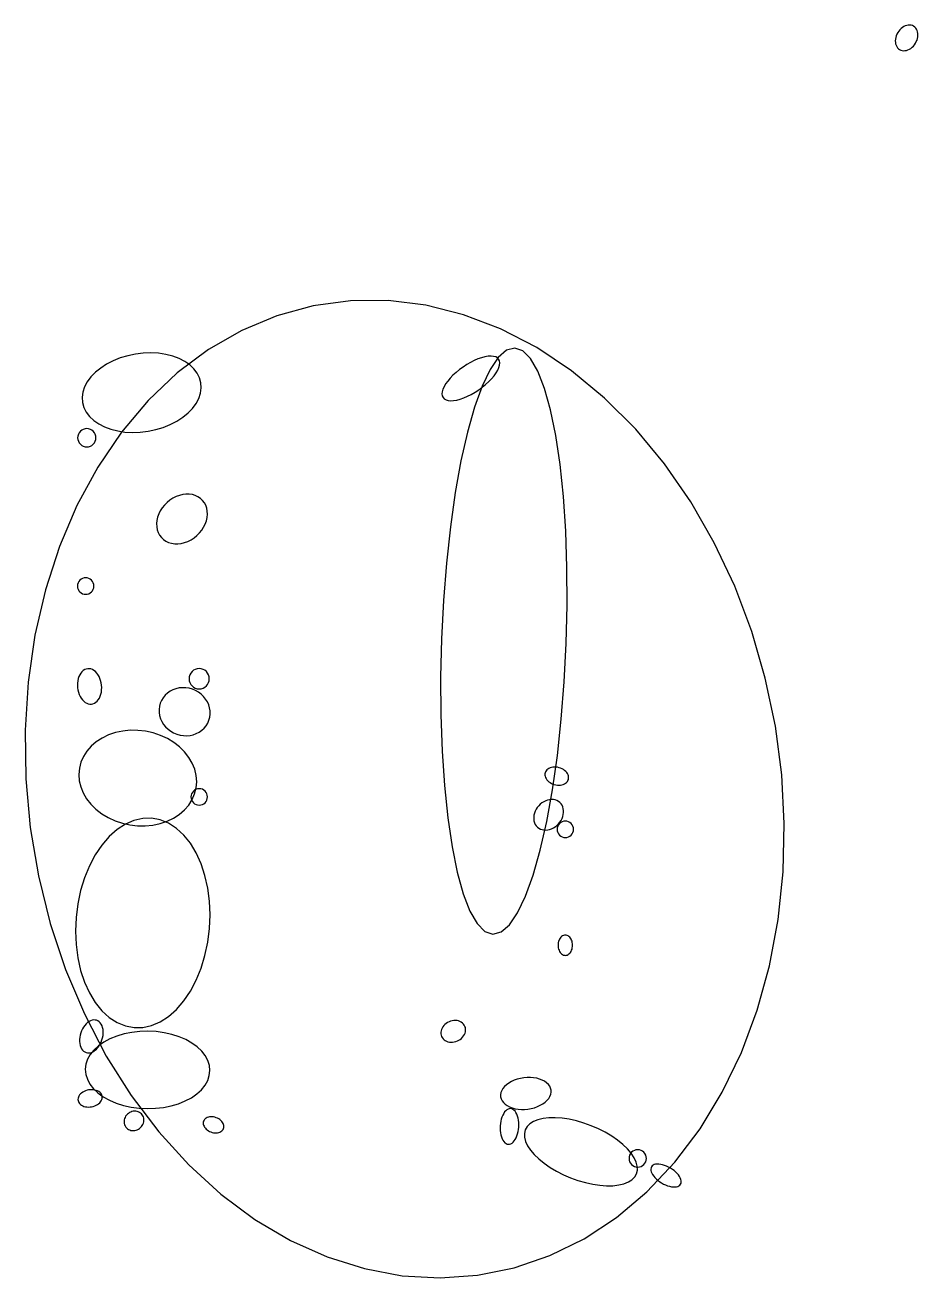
# Model space of a CAD drawing. Extents: x -1 to 217, y -22 to 302.
# Drawn here: x 97.8 to 130.42, y 67.11 to 112.89 of the extents above; entities that cross this region are included whole.
import ezdxf

# ---------------------------------------------------------------- set-up
doc = ezdxf.new("R2010")
doc.units = 0

msp = doc.modelspace()

# ---------------------------------------------------------------- linework, layer by layer
at = {"layer": 'CIRCLES'}
for p, q in [((99.777, 97.997), (99.746, 97.939)), ((99.818, 98.048), (99.777, 97.997)), ((99.869, 98.089), (99.818, 98.048)), ((99.927, 98.12), (99.869, 98.089)), ((99.99, 98.139), (99.927, 98.12)), ((100.055, 98.146), (99.99, 98.139)), ((100.12, 98.139), (100.055, 98.146)), ((100.183, 98.12), (100.12, 98.139)), ((100.241, 98.089), (100.183, 98.12)), ((100.291, 98.048), (100.241, 98.089)), ((100.333, 97.997), (100.291, 98.048)), ((100.364, 97.939), (100.333, 97.997)), ((99.727, 97.876), (99.72, 97.811)), ((99.72, 97.811), (99.727, 97.746)), ((99.746, 97.939), (99.727, 97.876)), ((99.727, 97.746), (99.746, 97.683)), ((99.746, 97.683), (99.777, 97.625)), ((99.777, 97.625), (99.818, 97.575)), ((99.818, 97.575), (99.869, 97.533)), ((99.869, 97.533), (99.927, 97.502)), ((100.183, 97.502), (100.241, 97.533)), ((100.241, 97.533), (100.291, 97.575)), ((100.291, 97.575), (100.333, 97.625)), ((100.333, 97.625), (100.364, 97.683)), ((100.383, 97.876), (100.364, 97.939)), ((100.364, 97.683), (100.383, 97.746)), ((100.39, 97.811), (100.383, 97.876)), ((100.383, 97.746), (100.39, 97.811)), ((99.927, 97.502), (99.99, 97.483)), ((99.99, 97.483), (100.055, 97.476)), ((100.055, 97.476), (100.12, 97.483)), ((100.12, 97.483), (100.183, 97.502)), ((99.735, 92.508), (99.717, 92.451)), ((99.762, 92.56), (99.735, 92.508)), ((99.8, 92.605), (99.762, 92.56)), ((99.845, 92.643), (99.8, 92.605)), ((99.897, 92.67), (99.845, 92.643)), ((99.954, 92.688), (99.897, 92.67)), ((100.013, 92.693), (99.954, 92.688)), ((100.071, 92.688), (100.013, 92.693)), ((100.128, 92.67), (100.071, 92.688)), ((100.18, 92.643), (100.128, 92.67)), ((100.225, 92.605), (100.18, 92.643)), ((100.263, 92.56), (100.225, 92.605)), ((100.29, 92.508), (100.263, 92.56)), ((100.308, 92.451), (100.29, 92.508)), ((99.717, 92.451), (99.712, 92.392)), ((99.712, 92.392), (99.717, 92.334)), ((99.717, 92.334), (99.735, 92.277)), ((99.735, 92.277), (99.762, 92.225)), ((99.762, 92.225), (99.8, 92.18)), ((99.8, 92.18), (99.845, 92.142)), ((99.845, 92.142), (99.897, 92.115)), ((99.897, 92.115), (99.954, 92.097)), ((99.954, 92.097), (100.013, 92.092)), ((100.013, 92.092), (100.071, 92.097)), ((100.071, 92.097), (100.128, 92.115)), ((100.128, 92.115), (100.18, 92.142)), ((100.18, 92.142), (100.225, 92.18)), ((100.225, 92.18), (100.263, 92.225)), ((100.263, 92.225), (100.29, 92.277)), ((100.29, 92.277), (100.308, 92.334)), ((100.313, 92.392), (100.308, 92.451)), ((100.308, 92.334), (100.313, 92.392)), ((103.955, 89.314), (103.899, 89.268)), ((104.019, 89.348), (103.955, 89.314)), ((104.089, 89.369), (104.019, 89.348)), ((104.161, 89.376), (104.089, 89.369)), ((104.233, 89.369), (104.161, 89.376)), ((104.303, 89.348), (104.233, 89.369)), ((104.367, 89.314), (104.303, 89.348)), ((104.423, 89.268), (104.367, 89.314)), ((103.798, 89.078), (103.791, 89.006)), ((103.791, 89.006), (103.798, 88.934)), ((103.819, 89.148), (103.798, 89.078)), ((103.798, 88.934), (103.819, 88.864)), ((103.853, 89.212), (103.819, 89.148)), ((103.819, 88.864), (103.853, 88.8)), ((103.899, 89.268), (103.853, 89.212)), ((104.469, 89.212), (104.423, 89.268)), ((104.503, 89.148), (104.469, 89.212)), ((104.469, 88.8), (104.503, 88.864)), ((104.524, 89.078), (104.503, 89.148)), ((104.503, 88.864), (104.524, 88.934)), ((104.531, 89.006), (104.524, 89.078)), ((104.524, 88.934), (104.531, 89.006)), ((103.853, 88.8), (103.899, 88.744)), ((103.899, 88.744), (103.955, 88.698)), ((103.955, 88.698), (104.019, 88.664)), ((104.019, 88.664), (104.089, 88.643)), ((104.089, 88.643), (104.161, 88.636)), ((104.161, 88.636), (104.233, 88.643)), ((104.233, 88.643), (104.303, 88.664)), ((104.303, 88.664), (104.367, 88.698)), ((104.367, 88.698), (104.423, 88.744)), ((104.423, 88.744), (104.469, 88.8)), ((103.866, 84.747), (103.86, 84.688)), ((103.883, 84.803), (103.866, 84.747)), ((103.911, 84.855), (103.883, 84.803)), ((103.948, 84.901), (103.911, 84.855)), ((103.994, 84.938), (103.948, 84.901)), ((104.046, 84.966), (103.994, 84.938)), ((104.102, 84.983), (104.046, 84.966)), ((104.161, 84.989), (104.102, 84.983)), ((104.22, 84.983), (104.161, 84.989)), ((104.276, 84.966), (104.22, 84.983)), ((104.328, 84.938), (104.276, 84.966)), ((104.374, 84.901), (104.328, 84.938)), ((104.411, 84.855), (104.374, 84.901)), ((104.439, 84.803), (104.411, 84.855)), ((104.456, 84.747), (104.439, 84.803)), ((104.462, 84.688), (104.456, 84.747)), ((103.86, 84.688), (103.866, 84.629)), ((103.866, 84.629), (103.883, 84.573)), ((103.883, 84.573), (103.911, 84.521)), ((103.911, 84.521), (103.948, 84.475)), ((103.948, 84.475), (103.994, 84.438)), ((103.994, 84.438), (104.046, 84.41)), ((104.046, 84.41), (104.102, 84.393)), ((104.102, 84.393), (104.161, 84.387)), ((104.161, 84.387), (104.22, 84.393)), ((104.22, 84.393), (104.276, 84.41)), ((104.276, 84.41), (104.328, 84.438)), ((104.328, 84.438), (104.374, 84.475)), ((104.374, 84.475), (104.411, 84.521)), ((104.411, 84.521), (104.439, 84.573)), ((104.439, 84.573), (104.456, 84.629)), ((104.456, 84.629), (104.462, 84.688)), ((117.48, 83.798), (117.423, 83.78)), ((117.538, 83.803), (117.48, 83.798)), ((117.597, 83.798), (117.538, 83.803)), ((117.654, 83.78), (117.597, 83.798)), ((117.243, 83.561), (117.238, 83.502)), ((117.238, 83.502), (117.243, 83.444)), ((117.261, 83.618), (117.243, 83.561)), ((117.243, 83.444), (117.261, 83.387)), ((117.288, 83.67), (117.261, 83.618)), ((117.261, 83.387), (117.288, 83.335)), ((117.326, 83.715), (117.288, 83.67)), ((117.288, 83.335), (117.326, 83.29)), ((117.371, 83.753), (117.326, 83.715)), ((117.423, 83.78), (117.371, 83.753)), ((117.706, 83.753), (117.654, 83.78)), ((117.751, 83.715), (117.706, 83.753)), ((117.789, 83.67), (117.751, 83.715)), ((117.751, 83.29), (117.789, 83.335)), ((117.816, 83.618), (117.789, 83.67)), ((117.789, 83.335), (117.816, 83.387)), ((117.834, 83.561), (117.816, 83.618)), ((117.816, 83.387), (117.834, 83.444)), ((117.839, 83.502), (117.834, 83.561)), ((117.834, 83.444), (117.839, 83.502)), ((117.326, 83.29), (117.371, 83.252)), ((117.371, 83.252), (117.423, 83.225)), ((117.423, 83.225), (117.48, 83.207)), ((117.48, 83.207), (117.538, 83.202)), ((117.538, 83.202), (117.597, 83.207)), ((117.597, 83.207), (117.654, 83.225)), ((117.654, 83.225), (117.706, 83.252)), ((117.706, 83.252), (117.751, 83.29)), ((119.873, 71.542), (119.867, 71.48)), ((119.867, 71.48), (119.873, 71.418)), ((119.891, 71.601), (119.873, 71.542)), ((119.92, 71.656), (119.891, 71.601)), ((119.96, 71.704), (119.92, 71.656)), ((120.008, 71.744), (119.96, 71.704)), ((120.063, 71.773), (120.008, 71.744)), ((120.122, 71.791), (120.063, 71.773)), ((120.184, 71.797), (120.122, 71.791)), ((120.246, 71.791), (120.184, 71.797)), ((120.306, 71.773), (120.246, 71.791)), ((120.361, 71.744), (120.306, 71.773)), ((120.409, 71.704), (120.361, 71.744)), ((120.448, 71.656), (120.409, 71.704)), ((120.478, 71.601), (120.448, 71.656)), ((120.496, 71.542), (120.478, 71.601)), ((120.502, 71.48), (120.496, 71.542)), ((120.496, 71.418), (120.502, 71.48)), ((119.873, 71.418), (119.891, 71.358)), ((119.891, 71.358), (119.92, 71.303)), ((119.92, 71.303), (119.96, 71.255)), ((119.96, 71.255), (120.008, 71.216)), ((120.008, 71.216), (120.063, 71.186)), ((120.063, 71.186), (120.122, 71.168)), ((120.122, 71.168), (120.184, 71.162)), ((120.184, 71.162), (120.246, 71.168)), ((120.246, 71.168), (120.306, 71.186)), ((120.306, 71.186), (120.361, 71.216)), ((120.361, 71.216), (120.409, 71.255)), ((120.409, 71.255), (120.448, 71.303)), ((120.448, 71.303), (120.478, 71.358)), ((120.478, 71.358), (120.496, 71.418))]:
    msp.add_line(p, q, dxfattribs=at)
at = {"layer": 'ELLIPSES'}
for p, q in [((129.724, 112.674), (129.687, 112.62)), ((129.765, 112.724), (129.724, 112.674)), ((129.81, 112.768), (129.765, 112.724)), ((129.859, 112.807), (129.81, 112.768)), ((129.911, 112.839), (129.859, 112.807)), ((129.964, 112.865), (129.911, 112.839)), ((130.018, 112.882), (129.964, 112.865)), ((130.072, 112.892), (130.018, 112.882)), ((130.125, 112.894), (130.072, 112.892)), ((130.176, 112.887), (130.125, 112.894)), ((130.224, 112.873), (130.176, 112.887)), ((130.268, 112.852), (130.224, 112.873)), ((130.308, 112.822), (130.268, 112.852)), ((130.343, 112.786), (130.308, 112.822)), ((130.373, 112.744), (130.343, 112.786)), ((130.396, 112.697), (130.373, 112.744)), ((130.413, 112.645), (130.396, 112.697)), ((130.422, 112.589), (130.413, 112.645)), ((129.602, 112.381), (129.598, 112.32)), ((129.598, 112.32), (129.601, 112.261)), ((129.601, 112.261), (129.61, 112.205)), ((129.614, 112.442), (129.602, 112.381)), ((129.61, 112.205), (129.627, 112.153)), ((129.632, 112.503), (129.614, 112.442)), ((129.657, 112.563), (129.632, 112.503)), ((129.687, 112.62), (129.657, 112.563)), ((130.258, 112.126), (130.299, 112.176)), ((130.299, 112.176), (130.336, 112.23)), ((130.336, 112.23), (130.366, 112.287)), ((130.366, 112.287), (130.391, 112.347)), ((130.391, 112.347), (130.409, 112.408)), ((130.409, 112.408), (130.421, 112.469)), ((130.421, 112.469), (130.425, 112.53)), ((130.425, 112.53), (130.422, 112.589)), ((129.627, 112.153), (129.65, 112.105)), ((129.65, 112.105), (129.679, 112.063)), ((129.679, 112.063), (129.715, 112.027)), ((129.715, 112.027), (129.755, 111.998)), ((129.755, 111.998), (129.799, 111.976)), ((129.799, 111.976), (129.847, 111.962)), ((129.847, 111.962), (129.898, 111.956)), ((129.898, 111.956), (129.951, 111.958)), ((129.951, 111.958), (130.005, 111.968)), ((130.005, 111.968), (130.059, 111.985)), ((130.059, 111.985), (130.112, 112.01)), ((130.112, 112.01), (130.164, 112.043)), ((130.164, 112.043), (130.213, 112.081)), ((130.213, 112.081), (130.258, 112.126)), ((108.327, 102.63), (107.003, 102.27)), ((109.685, 102.815), (108.327, 102.63)), ((111.062, 102.823), (109.685, 102.815)), ((112.445, 102.653), (111.062, 102.823)), ((113.821, 102.307), (112.445, 102.653)), ((107.003, 102.27), (105.725, 101.738)), ((115.175, 101.79), (113.821, 102.307)), ((105.725, 101.738), (104.506, 101.039)), ((116.495, 101.105), (115.175, 101.79)), ((101.277, 100.729), (101.019, 100.626)), ((101.548, 100.811), (101.277, 100.729)), ((101.829, 100.87), (101.548, 100.811)), ((102.113, 100.904), (101.829, 100.87)), ((102.396, 100.914), (102.113, 100.904)), ((102.674, 100.899), (102.396, 100.914)), ((102.941, 100.86), (102.674, 100.899)), ((103.193, 100.796), (102.941, 100.86)), ((103.426, 100.71), (103.193, 100.796)), ((104.506, 101.039), (103.358, 100.181)), ((114.479, 100.737), (114.348, 100.692)), ((114.604, 100.77), (114.479, 100.737)), ((114.72, 100.79), (114.604, 100.77)), ((114.825, 100.795), (114.72, 100.79)), ((115.089, 100.749), (114.79, 100.309)), ((114.917, 100.787), (114.825, 100.795)), ((114.995, 100.764), (114.917, 100.787)), ((115.058, 100.729), (114.995, 100.764)), ((115.104, 100.68), (115.058, 100.729)), ((115.392, 101.011), (115.089, 100.749)), ((115.693, 101.092), (115.392, 101.011)), ((115.987, 100.989), (115.693, 101.092)), ((116.27, 100.705), (115.987, 100.989)), ((117.766, 100.26), (116.495, 101.105)), ((100.561, 100.361), (100.368, 100.204)), ((100.779, 100.502), (100.561, 100.361)), ((101.019, 100.626), (100.779, 100.502)), ((103.635, 100.602), (103.426, 100.71)), ((103.817, 100.475), (103.635, 100.602)), ((103.97, 100.33), (103.817, 100.475)), ((104.089, 100.171), (103.97, 100.33)), ((113.671, 100.303), (113.548, 100.202)), ((113.801, 100.397), (113.671, 100.303)), ((113.936, 100.485), (113.801, 100.397)), ((114.074, 100.564), (113.936, 100.485)), ((114.212, 100.634), (114.074, 100.564)), ((114.348, 100.692), (114.212, 100.634)), ((114.79, 100.309), (114.499, 99.699)), ((115.01, 100.181), (115.069, 100.282)), ((115.069, 100.282), (115.112, 100.378)), ((115.133, 100.62), (115.104, 100.68)), ((115.112, 100.378), (115.137, 100.468)), ((115.144, 100.549), (115.133, 100.62)), ((115.137, 100.468), (115.144, 100.549)), ((116.535, 100.244), (116.27, 100.705)), ((100.073, 99.856), (99.975, 99.67)), ((100.205, 100.035), (100.073, 99.856)), ((100.368, 100.204), (100.205, 100.035)), ((103.358, 100.181), (102.293, 99.171)), ((104.175, 99.999), (104.089, 100.171)), ((104.223, 99.818), (104.175, 99.999)), ((104.235, 99.632), (104.223, 99.818)), ((113.242, 99.885), (113.166, 99.781)), ((113.331, 99.992), (113.242, 99.885)), ((113.434, 100.098), (113.331, 99.992)), ((113.548, 100.202), (113.434, 100.098)), ((114.628, 99.759), (114.742, 99.864)), ((114.742, 99.864), (114.845, 99.97)), ((114.845, 99.97), (114.934, 100.076)), ((114.934, 100.076), (115.01, 100.181)), ((116.78, 99.614), (116.535, 100.244)), ((118.977, 99.263), (117.766, 100.26)), ((99.913, 99.481), (99.888, 99.291)), ((99.975, 99.67), (99.913, 99.481)), ((104.148, 99.252), (104.21, 99.442)), ((104.21, 99.442), (104.235, 99.632)), ((113.039, 99.494), (113.032, 99.413)), ((113.032, 99.413), (113.043, 99.341)), ((113.064, 99.583), (113.039, 99.494)), ((113.107, 99.679), (113.064, 99.583)), ((113.166, 99.781), (113.107, 99.679)), ((113.964, 99.328), (114.102, 99.397)), ((114.102, 99.397), (114.24, 99.476)), ((114.499, 99.699), (114.222, 98.93)), ((114.24, 99.476), (114.375, 99.564)), ((114.375, 99.564), (114.505, 99.659)), ((114.505, 99.659), (114.628, 99.759)), ((116.999, 98.827), (116.78, 99.614)), ((99.888, 99.291), (99.9, 99.104)), ((99.9, 99.104), (99.948, 98.923)), ((99.948, 98.923), (100.033, 98.751)), ((102.293, 99.171), (101.321, 98.021)), ((103.918, 98.887), (104.05, 99.066)), ((104.05, 99.066), (104.148, 99.252)), ((113.043, 99.341), (113.072, 99.281)), ((113.072, 99.281), (113.118, 99.233)), ((113.118, 99.233), (113.18, 99.197)), ((113.18, 99.197), (113.259, 99.175)), ((113.259, 99.175), (113.351, 99.166)), ((113.351, 99.166), (113.456, 99.172)), ((113.456, 99.172), (113.572, 99.191)), ((113.572, 99.191), (113.697, 99.224)), ((113.697, 99.224), (113.828, 99.27)), ((113.828, 99.27), (113.964, 99.328)), ((114.222, 98.93), (113.963, 98.015)), ((120.115, 98.124), (118.977, 99.263)), ((100.033, 98.751), (100.153, 98.592)), ((100.153, 98.592), (100.306, 98.447)), ((100.306, 98.447), (100.488, 98.32)), ((103.344, 98.42), (103.562, 98.561)), ((103.562, 98.561), (103.755, 98.718)), ((103.755, 98.718), (103.918, 98.887)), ((117.189, 97.895), (116.999, 98.827)), ((101.321, 98.021), (100.451, 96.74)), ((100.488, 98.32), (100.697, 98.212)), ((100.697, 98.212), (100.93, 98.126)), ((100.93, 98.126), (101.182, 98.063)), ((101.182, 98.063), (101.449, 98.023)), ((101.449, 98.023), (101.727, 98.008)), ((101.727, 98.008), (102.01, 98.018)), ((102.01, 98.018), (102.294, 98.053)), ((102.294, 98.053), (102.574, 98.111)), ((102.574, 98.111), (102.846, 98.193)), ((102.846, 98.193), (103.104, 98.297)), ((103.104, 98.297), (103.344, 98.42)), ((113.963, 98.015), (113.727, 96.969)), ((121.169, 96.854), (120.115, 98.124)), ((117.346, 96.834), (117.189, 97.895)), ((100.451, 96.74), (99.694, 95.343)), ((113.727, 96.969), (113.518, 95.81)), ((117.469, 95.663), (117.346, 96.834)), ((122.129, 95.466), (121.169, 96.854)), ((103.436, 95.707), (103.316, 95.662)), ((103.557, 95.737), (103.436, 95.707)), ((103.678, 95.752), (103.557, 95.737)), ((103.797, 95.751), (103.678, 95.752)), ((103.911, 95.734), (103.797, 95.751)), ((104.018, 95.703), (103.911, 95.734)), ((104.117, 95.657), (104.018, 95.703)), ((113.518, 95.81), (113.339, 94.559)), ((99.694, 95.343), (99.055, 93.843)), ((102.811, 95.252), (102.74, 95.143)), ((102.893, 95.355), (102.811, 95.252)), ((102.987, 95.449), (102.893, 95.355)), ((103.09, 95.532), (102.987, 95.449)), ((103.2, 95.604), (103.09, 95.532)), ((103.316, 95.662), (103.2, 95.604)), ((104.206, 95.596), (104.117, 95.657)), ((104.284, 95.523), (104.206, 95.596)), ((104.349, 95.439), (104.284, 95.523)), ((104.399, 95.344), (104.349, 95.439)), ((104.435, 95.24), (104.399, 95.344)), ((104.456, 95.13), (104.435, 95.24)), ((117.554, 94.402), (117.469, 95.663)), ((122.984, 93.974), (122.129, 95.466)), ((102.614, 94.792), (102.603, 94.674)), ((102.641, 94.911), (102.614, 94.792)), ((102.684, 95.028), (102.641, 94.911)), ((102.74, 95.143), (102.684, 95.028)), ((104.38, 94.661), (104.422, 94.779)), ((104.422, 94.779), (104.449, 94.897)), ((104.449, 94.897), (104.46, 95.015)), ((104.46, 95.015), (104.456, 95.13)), ((102.603, 94.674), (102.608, 94.559)), ((102.608, 94.559), (102.628, 94.449)), ((102.628, 94.449), (102.664, 94.345)), ((102.664, 94.345), (102.715, 94.251)), ((104.077, 94.241), (104.17, 94.334)), ((104.17, 94.334), (104.253, 94.437)), ((104.253, 94.437), (104.323, 94.546)), ((104.323, 94.546), (104.38, 94.661)), ((113.339, 94.559), (113.194, 93.236)), ((117.6, 93.072), (117.554, 94.402)), ((102.715, 94.251), (102.779, 94.166)), ((102.779, 94.166), (102.857, 94.093)), ((102.857, 94.093), (102.946, 94.033)), ((102.946, 94.033), (103.045, 93.986)), ((103.045, 93.986), (103.153, 93.955)), ((103.153, 93.955), (103.267, 93.938)), ((103.267, 93.938), (103.385, 93.938)), ((103.385, 93.938), (103.506, 93.952)), ((103.506, 93.952), (103.627, 93.982)), ((103.627, 93.982), (103.747, 94.027)), ((103.747, 94.027), (103.863, 94.085)), ((103.863, 94.085), (103.974, 94.157)), ((103.974, 94.157), (104.077, 94.241)), ((123.728, 92.393), (122.984, 93.974)), ((99.055, 93.843), (98.541, 92.255)), ((113.194, 93.236), (113.084, 91.864)), ((117.607, 91.695), (117.6, 93.072)), ((98.541, 92.255), (98.158, 90.594)), ((124.351, 90.737), (123.728, 92.393)), ((113.084, 91.864), (113.013, 90.467)), ((117.575, 90.297), (117.607, 91.695)), ((124.848, 89.025), (124.351, 90.737)), ((98.158, 90.594), (97.91, 88.877)), ((113.013, 90.467), (112.98, 89.068)), ((117.503, 88.899), (117.575, 90.297)), ((99.925, 89.306), (99.877, 89.263)), ((99.976, 89.339), (99.925, 89.306)), ((100.03, 89.361), (99.976, 89.339)), ((100.087, 89.373), (100.03, 89.361)), ((100.145, 89.373), (100.087, 89.373)), ((100.203, 89.363), (100.145, 89.373)), ((100.26, 89.341), (100.203, 89.363)), ((100.315, 89.309), (100.26, 89.341)), ((100.367, 89.267), (100.315, 89.309)), ((97.91, 88.877), (97.798, 87.122)), ((99.715, 88.849), (99.712, 88.765)), ((99.725, 88.931), (99.715, 88.849)), ((99.742, 89.01), (99.725, 88.931)), ((99.766, 89.083), (99.742, 89.01)), ((99.797, 89.151), (99.766, 89.083)), ((99.835, 89.211), (99.797, 89.151)), ((99.877, 89.263), (99.835, 89.211)), ((100.416, 89.216), (100.367, 89.267)), ((100.461, 89.156), (100.416, 89.216)), ((100.5, 89.089), (100.461, 89.156)), ((100.533, 89.016), (100.5, 89.089)), ((100.56, 88.938), (100.533, 89.016)), ((100.58, 88.856), (100.56, 88.938)), ((100.593, 88.772), (100.58, 88.856)), ((112.98, 89.068), (112.987, 87.692)), ((117.394, 87.528), (117.503, 88.899)), ((125.215, 87.272), (124.848, 89.025)), ((99.712, 88.765), (99.717, 88.68)), ((99.717, 88.68), (99.73, 88.596)), ((99.73, 88.596), (99.75, 88.514)), ((99.75, 88.514), (99.777, 88.436)), ((99.777, 88.436), (99.81, 88.362)), ((99.81, 88.362), (99.849, 88.295)), ((100.513, 88.301), (100.544, 88.368)), ((100.544, 88.368), (100.568, 88.442)), ((100.568, 88.442), (100.585, 88.521)), ((100.585, 88.521), (100.595, 88.603)), ((100.598, 88.687), (100.593, 88.772)), ((100.595, 88.603), (100.598, 88.687)), ((102.914, 88.403), (102.841, 88.314)), ((102.999, 88.481), (102.914, 88.403)), ((103.095, 88.548), (102.999, 88.481)), ((103.2, 88.603), (103.095, 88.548)), ((103.312, 88.643), (103.2, 88.603)), ((103.43, 88.669), (103.312, 88.643)), ((103.551, 88.68), (103.43, 88.669)), ((103.673, 88.677), (103.551, 88.68)), ((103.795, 88.658), (103.673, 88.677)), ((103.914, 88.625), (103.795, 88.658)), ((104.028, 88.577), (103.914, 88.625)), ((104.135, 88.516), (104.028, 88.577)), ((104.233, 88.443), (104.135, 88.516)), ((104.321, 88.359), (104.233, 88.443)), ((99.849, 88.295), (99.894, 88.236)), ((99.894, 88.236), (99.942, 88.184)), ((99.942, 88.184), (99.995, 88.142)), ((99.995, 88.142), (100.05, 88.11)), ((100.05, 88.11), (100.107, 88.089)), ((100.107, 88.089), (100.165, 88.078)), ((100.165, 88.078), (100.223, 88.078)), ((100.223, 88.078), (100.28, 88.09)), ((100.28, 88.09), (100.334, 88.112)), ((100.334, 88.112), (100.385, 88.145)), ((100.385, 88.145), (100.433, 88.188)), ((100.433, 88.188), (100.475, 88.24)), ((100.475, 88.24), (100.513, 88.301)), ((102.707, 88.002), (102.693, 87.888)), ((102.736, 88.112), (102.707, 88.002)), ((102.781, 88.216), (102.736, 88.112)), ((102.841, 88.314), (102.781, 88.216)), ((104.397, 88.266), (104.321, 88.359)), ((104.46, 88.165), (104.397, 88.266)), ((104.509, 88.057), (104.46, 88.165)), ((104.543, 87.945), (104.509, 88.057)), ((104.561, 87.831), (104.543, 87.945)), ((102.693, 87.888), (102.695, 87.773)), ((102.695, 87.773), (102.713, 87.659)), ((102.713, 87.659), (102.747, 87.547)), ((102.747, 87.547), (102.795, 87.439)), ((104.474, 87.387), (104.519, 87.492)), ((104.519, 87.492), (104.549, 87.602)), ((104.549, 87.602), (104.563, 87.716)), ((104.563, 87.716), (104.561, 87.831)), ((112.987, 87.692), (113.034, 86.362)), ((117.248, 86.205), (117.394, 87.528)), ((97.798, 87.122), (97.824, 85.346)), ((101.098, 87.038), (100.845, 86.953)), ((101.365, 87.095), (101.098, 87.038)), ((101.642, 87.123), (101.365, 87.095)), ((101.923, 87.12), (101.642, 87.123)), ((102.204, 87.088), (101.923, 87.12)), ((102.48, 87.027), (102.204, 87.088)), ((102.747, 86.937), (102.48, 87.027)), ((102.795, 87.439), (102.858, 87.338)), ((102.858, 87.338), (102.935, 87.244)), ((102.935, 87.244), (103.023, 87.16)), ((103.023, 87.16), (103.121, 87.087)), ((103.121, 87.087), (103.228, 87.027)), ((103.228, 87.027), (103.342, 86.979)), ((103.944, 86.961), (104.056, 87.001)), ((104.056, 87.001), (104.161, 87.055)), ((104.161, 87.055), (104.257, 87.122)), ((104.257, 87.122), (104.342, 87.201)), ((104.342, 87.201), (104.415, 87.29)), ((104.415, 87.29), (104.474, 87.387)), ((125.446, 85.497), (125.215, 87.272)), ((100.211, 86.543), (100.054, 86.363)), ((100.398, 86.703), (100.211, 86.543)), ((100.61, 86.841), (100.398, 86.703)), ((100.845, 86.953), (100.61, 86.841)), ((102.999, 86.821), (102.747, 86.937)), ((103.233, 86.68), (102.999, 86.821)), ((103.444, 86.516), (103.233, 86.68)), ((103.342, 86.979), (103.461, 86.946)), ((103.461, 86.946), (103.582, 86.927)), ((103.582, 86.927), (103.705, 86.923)), ((103.705, 86.923), (103.826, 86.935)), ((103.826, 86.935), (103.944, 86.961)), ((99.929, 86.166), (99.837, 85.956)), ((100.054, 86.363), (99.929, 86.166)), ((103.629, 86.333), (103.444, 86.516)), ((103.785, 86.134), (103.629, 86.333)), ((103.909, 85.922), (103.785, 86.134)), ((113.034, 86.362), (113.119, 85.1)), ((117.07, 84.953), (117.248, 86.205)), ((99.782, 85.736), (99.762, 85.509)), ((99.837, 85.956), (99.782, 85.736)), ((103.999, 85.701), (103.909, 85.922)), ((104.053, 85.474), (103.999, 85.701)), ((116.838, 85.645), (116.816, 85.609)), ((116.867, 85.678), (116.838, 85.645)), ((116.902, 85.707), (116.867, 85.678)), ((116.942, 85.732), (116.902, 85.707)), ((116.987, 85.752), (116.942, 85.732)), ((117.037, 85.766), (116.987, 85.752)), ((117.089, 85.776), (117.037, 85.766)), ((117.144, 85.779), (117.089, 85.776)), ((117.201, 85.777), (117.144, 85.779)), ((117.258, 85.77), (117.201, 85.777)), ((117.314, 85.756), (117.258, 85.77)), ((117.369, 85.738), (117.314, 85.756)), ((117.421, 85.715), (117.369, 85.738)), ((117.47, 85.687), (117.421, 85.715)), ((117.515, 85.655), (117.47, 85.687)), ((117.555, 85.619), (117.515, 85.655)), ((117.589, 85.58), (117.555, 85.619)), ((97.824, 85.346), (97.987, 83.565)), ((99.762, 85.509), (99.78, 85.281)), ((99.78, 85.281), (99.834, 85.054)), ((104.051, 85.018), (104.07, 85.245)), ((104.07, 85.245), (104.053, 85.474)), ((116.801, 85.57), (116.793, 85.528)), ((116.793, 85.528), (116.793, 85.486)), ((116.793, 85.486), (116.8, 85.443)), ((116.8, 85.443), (116.814, 85.399)), ((116.816, 85.609), (116.801, 85.57)), ((116.814, 85.399), (116.835, 85.357)), ((116.835, 85.357), (116.863, 85.316)), ((116.863, 85.316), (116.898, 85.278)), ((116.898, 85.278), (116.937, 85.242)), ((116.937, 85.242), (116.982, 85.21)), ((116.982, 85.21), (117.031, 85.182)), ((117.031, 85.182), (117.084, 85.159)), ((117.084, 85.159), (117.138, 85.141)), ((117.465, 85.145), (117.51, 85.165)), ((117.51, 85.165), (117.55, 85.19)), ((117.55, 85.19), (117.585, 85.219)), ((117.585, 85.219), (117.614, 85.252)), ((117.617, 85.54), (117.589, 85.58)), ((117.614, 85.252), (117.636, 85.288)), ((117.638, 85.497), (117.617, 85.54)), ((117.636, 85.288), (117.651, 85.327)), ((117.653, 85.454), (117.638, 85.497)), ((117.651, 85.327), (117.659, 85.368)), ((117.66, 85.411), (117.653, 85.454)), ((117.659, 85.368), (117.66, 85.411)), ((125.541, 83.716), (125.446, 85.497)), ((99.834, 85.054), (99.924, 84.832)), ((99.924, 84.832), (100.048, 84.62)), ((103.904, 84.588), (103.995, 84.798)), ((103.995, 84.798), (104.051, 85.018)), ((113.119, 85.1), (113.241, 83.929)), ((116.86, 83.794), (117.07, 84.953)), ((117.138, 85.141), (117.195, 85.127)), ((117.195, 85.127), (117.251, 85.12)), ((117.251, 85.12), (117.308, 85.118)), ((117.308, 85.118), (117.363, 85.121)), ((117.363, 85.121), (117.415, 85.13)), ((117.415, 85.13), (117.465, 85.145)), ((100.048, 84.62), (100.204, 84.421)), ((100.204, 84.421), (100.389, 84.238)), ((103.621, 84.211), (103.779, 84.391)), ((103.779, 84.391), (103.904, 84.588)), ((116.517, 84.303), (116.474, 84.237)), ((116.568, 84.364), (116.517, 84.303)), ((116.625, 84.42), (116.568, 84.364)), ((116.686, 84.469), (116.625, 84.42)), ((116.752, 84.511), (116.686, 84.469)), ((116.822, 84.545), (116.752, 84.511)), ((116.892, 84.57), (116.822, 84.545)), ((116.964, 84.585), (116.892, 84.57)), ((117.035, 84.592), (116.964, 84.585)), ((117.104, 84.588), (117.035, 84.592)), ((117.17, 84.576), (117.104, 84.588)), ((117.232, 84.553), (117.17, 84.576)), ((117.289, 84.523), (117.232, 84.553)), ((117.34, 84.483), (117.289, 84.523)), ((117.384, 84.436), (117.34, 84.483)), ((117.42, 84.382), (117.384, 84.436)), ((117.447, 84.323), (117.42, 84.382)), ((117.466, 84.258), (117.447, 84.323)), ((117.476, 84.189), (117.466, 84.258)), ((100.389, 84.238), (100.6, 84.075)), ((100.6, 84.075), (100.834, 83.934)), ((100.834, 83.934), (101.086, 83.817)), ((101.086, 83.817), (101.353, 83.728)), ((101.778, 83.829), (101.463, 83.693)), ((102.099, 83.9), (101.778, 83.829)), ((102.42, 83.906), (102.099, 83.9)), ((102.735, 83.847), (102.42, 83.906)), ((103.04, 83.723), (102.735, 83.847)), ((102.735, 83.716), (102.988, 83.801)), ((102.988, 83.801), (103.223, 83.914)), ((103.223, 83.914), (103.435, 84.051)), ((103.435, 84.051), (103.621, 84.211)), ((113.241, 83.929), (113.399, 82.869)), ((116.393, 84.023), (116.384, 83.95)), ((116.384, 83.95), (116.384, 83.879)), ((116.384, 83.879), (116.394, 83.81)), ((116.411, 84.095), (116.393, 84.023)), ((116.394, 83.81), (116.412, 83.745)), ((116.439, 84.167), (116.411, 84.095)), ((116.474, 84.237), (116.439, 84.167)), ((116.624, 82.748), (116.86, 83.794)), ((117.342, 83.765), (117.386, 83.831)), ((117.386, 83.831), (117.421, 83.901)), ((117.421, 83.901), (117.448, 83.972)), ((117.448, 83.972), (117.467, 84.045)), ((117.467, 84.045), (117.476, 84.118)), ((117.476, 84.118), (117.476, 84.189)), ((97.987, 83.565), (98.286, 81.799)), ((101.158, 83.496), (100.87, 83.24)), ((101.463, 83.693), (101.158, 83.496)), ((101.353, 83.728), (101.629, 83.666)), ((101.629, 83.666), (101.91, 83.634)), ((101.91, 83.634), (102.191, 83.632)), ((102.191, 83.632), (102.468, 83.659)), ((102.468, 83.659), (102.735, 83.716)), ((103.328, 83.537), (103.04, 83.723)), ((103.596, 83.292), (103.328, 83.537)), ((116.412, 83.745), (116.44, 83.685)), ((116.44, 83.685), (116.476, 83.632)), ((116.476, 83.632), (116.52, 83.585)), ((116.52, 83.585), (116.57, 83.545)), ((116.57, 83.545), (116.627, 83.514)), ((116.627, 83.514), (116.689, 83.492)), ((116.689, 83.492), (116.756, 83.48)), ((116.756, 83.48), (116.825, 83.476)), ((116.825, 83.476), (116.896, 83.483)), ((116.896, 83.483), (116.967, 83.498)), ((116.967, 83.498), (117.038, 83.523)), ((117.038, 83.523), (117.107, 83.557)), ((117.107, 83.557), (117.173, 83.598)), ((117.173, 83.598), (117.235, 83.648)), ((117.235, 83.648), (117.292, 83.704)), ((117.292, 83.704), (117.342, 83.765)), ((125.498, 81.948), (125.541, 83.716)), ((100.602, 82.931), (100.361, 82.572)), ((100.87, 83.24), (100.602, 82.931)), ((103.838, 82.992), (103.596, 83.292)), ((104.05, 82.642), (103.838, 82.992)), ((113.399, 82.869), (113.588, 81.937)), ((100.361, 82.572), (100.149, 82.171)), ((104.228, 82.248), (104.05, 82.642)), ((116.366, 81.833), (116.624, 82.748)), ((100.149, 82.171), (99.97, 81.735)), ((104.371, 81.817), (104.228, 82.248)), ((98.286, 81.799), (98.719, 80.064)), ((99.97, 81.735), (99.828, 81.27)), ((104.474, 81.357), (104.371, 81.817)), ((113.588, 81.937), (113.808, 81.149)), ((116.089, 81.064), (116.366, 81.833)), ((125.318, 80.21), (125.498, 81.948)), ((99.828, 81.27), (99.725, 80.784)), ((104.537, 80.875), (104.474, 81.357)), ((113.808, 81.149), (114.052, 80.519)), ((115.798, 80.454), (116.089, 81.064)), ((99.725, 80.784), (99.662, 80.287)), ((104.558, 80.379), (104.537, 80.875)), ((99.662, 80.287), (99.641, 79.786)), ((104.537, 79.878), (104.558, 80.379)), ((114.052, 80.519), (114.318, 80.059)), ((115.499, 80.015), (115.798, 80.454)), ((125.001, 78.519), (125.318, 80.21)), ((98.719, 80.064), (99.28, 78.378)), ((99.641, 79.786), (99.662, 79.29)), ((104.474, 79.381), (104.537, 79.878)), ((114.318, 80.059), (114.6, 79.774)), ((114.6, 79.774), (114.895, 79.672)), ((114.895, 79.672), (115.196, 79.752)), ((115.196, 79.752), (115.499, 80.015)), ((99.662, 79.29), (99.725, 78.808)), ((104.371, 78.896), (104.474, 79.381)), ((117.275, 79.318), (117.273, 79.269)), ((117.273, 79.269), (117.275, 79.221)), ((117.282, 79.365), (117.275, 79.318)), ((117.275, 79.221), (117.282, 79.173)), ((117.293, 79.411), (117.282, 79.365)), ((117.309, 79.455), (117.293, 79.411)), ((117.328, 79.495), (117.309, 79.455)), ((117.351, 79.532), (117.328, 79.495)), ((117.377, 79.564), (117.351, 79.532)), ((117.406, 79.591), (117.377, 79.564)), ((117.437, 79.612), (117.406, 79.591)), ((117.47, 79.628), (117.437, 79.612)), ((117.504, 79.637), (117.47, 79.628)), ((117.538, 79.64), (117.504, 79.637)), ((117.573, 79.637), (117.538, 79.64)), ((117.607, 79.628), (117.573, 79.637)), ((117.64, 79.612), (117.607, 79.628)), ((117.671, 79.591), (117.64, 79.612)), ((117.7, 79.564), (117.671, 79.591)), ((117.726, 79.532), (117.7, 79.564)), ((117.749, 79.495), (117.726, 79.532)), ((117.768, 79.455), (117.749, 79.495)), ((117.784, 79.411), (117.768, 79.455)), ((117.795, 79.365), (117.784, 79.411)), ((117.802, 79.318), (117.795, 79.365)), ((117.795, 79.173), (117.802, 79.221)), ((117.804, 79.269), (117.802, 79.318)), ((117.802, 79.221), (117.804, 79.269)), ((99.725, 78.808), (99.828, 78.348)), ((104.229, 78.431), (104.371, 78.896)), ((117.282, 79.173), (117.293, 79.127)), ((117.293, 79.127), (117.309, 79.084)), ((117.309, 79.084), (117.328, 79.043)), ((117.328, 79.043), (117.351, 79.007)), ((117.351, 79.007), (117.377, 78.975)), ((117.377, 78.975), (117.406, 78.948)), ((117.406, 78.948), (117.437, 78.926)), ((117.437, 78.926), (117.47, 78.911)), ((117.47, 78.911), (117.504, 78.901)), ((117.504, 78.901), (117.538, 78.898)), ((117.538, 78.898), (117.573, 78.901)), ((117.573, 78.901), (117.607, 78.911)), ((117.607, 78.911), (117.64, 78.926)), ((117.64, 78.926), (117.671, 78.948)), ((117.671, 78.948), (117.7, 78.975)), ((117.7, 78.975), (117.726, 79.007)), ((117.726, 79.007), (117.749, 79.043)), ((117.749, 79.043), (117.768, 79.084)), ((117.768, 79.084), (117.784, 79.127)), ((117.784, 79.127), (117.795, 79.173)), ((99.28, 78.378), (99.964, 76.758)), ((99.828, 78.348), (99.971, 77.917)), ((104.05, 77.994), (104.229, 78.431)), ((124.553, 76.893), (125.001, 78.519)), ((99.971, 77.917), (100.149, 77.523)), ((103.838, 77.593), (104.05, 77.994)), ((100.149, 77.523), (100.361, 77.173)), ((103.596, 77.234), (103.838, 77.593)), ((100.361, 77.173), (100.603, 76.873)), ((103.041, 76.669), (103.329, 76.925)), ((103.329, 76.925), (103.596, 77.234)), ((99.964, 76.758), (100.765, 75.219)), ((100.138, 76.48), (100.083, 76.441)), ((100.194, 76.509), (100.138, 76.48)), ((100.251, 76.528), (100.194, 76.509)), ((100.307, 76.537), (100.251, 76.528)), ((100.362, 76.535), (100.307, 76.537)), ((100.414, 76.524), (100.362, 76.535)), ((100.463, 76.502), (100.414, 76.524)), ((100.508, 76.471), (100.463, 76.502)), ((100.548, 76.43), (100.508, 76.471)), ((100.603, 76.873), (100.871, 76.628)), ((100.871, 76.628), (101.159, 76.442)), ((102.421, 76.336), (102.736, 76.472)), ((102.736, 76.472), (103.041, 76.669)), ((113.293, 76.474), (113.239, 76.447)), ((113.35, 76.494), (113.293, 76.474)), ((113.409, 76.509), (113.35, 76.494)), ((113.468, 76.517), (113.409, 76.509)), ((113.527, 76.518), (113.468, 76.517)), ((113.584, 76.512), (113.527, 76.518)), ((113.639, 76.5), (113.584, 76.512)), ((113.691, 76.481), (113.639, 76.5)), ((113.738, 76.456), (113.691, 76.481)), ((123.976, 75.346), (124.553, 76.893)), ((99.833, 76.062), (99.811, 75.984)), ((99.862, 76.138), (99.833, 76.062)), ((99.896, 76.21), (99.862, 76.138)), ((99.937, 76.278), (99.896, 76.21)), ((99.982, 76.339), (99.937, 76.278)), ((100.031, 76.394), (99.982, 76.339)), ((100.083, 76.441), (100.031, 76.394)), ((100.582, 76.382), (100.548, 76.43)), ((100.61, 76.325), (100.582, 76.382)), ((100.632, 76.262), (100.61, 76.325)), ((100.646, 76.193), (100.632, 76.262)), ((100.654, 76.119), (100.646, 76.193)), ((100.646, 75.965), (100.654, 76.043)), ((100.654, 76.043), (100.654, 76.119)), ((101.417, 76.026), (101.149, 75.946)), ((101.159, 76.442), (101.464, 76.318)), ((101.7, 76.082), (101.417, 76.026)), ((101.464, 76.318), (101.779, 76.259)), ((101.992, 76.115), (101.7, 76.082)), ((101.779, 76.259), (102.1, 76.265)), ((102.289, 76.125), (101.992, 76.115)), ((102.1, 76.265), (102.421, 76.336)), ((102.586, 76.11), (102.289, 76.125)), ((102.878, 76.071), (102.586, 76.11)), ((103.16, 76.009), (102.878, 76.071)), ((103.426, 75.924), (103.16, 76.009)), ((112.999, 76.139), (112.992, 76.087)), ((112.992, 76.087), (112.993, 76.036)), ((112.993, 76.036), (113.001, 75.986)), ((113.014, 76.191), (112.999, 76.139)), ((113.036, 76.241), (113.014, 76.191)), ((113.065, 76.289), (113.036, 76.241)), ((113.1, 76.335), (113.065, 76.289)), ((113.141, 76.377), (113.1, 76.335)), ((113.188, 76.414), (113.141, 76.377)), ((113.239, 76.447), (113.188, 76.414)), ((113.781, 76.425), (113.738, 76.456)), ((113.817, 76.389), (113.781, 76.425)), ((113.848, 76.349), (113.817, 76.389)), ((113.824, 75.953), (113.853, 76.001)), ((113.871, 76.304), (113.848, 76.349)), ((113.853, 76.001), (113.875, 76.052)), ((113.887, 76.257), (113.871, 76.304)), ((113.875, 76.052), (113.889, 76.103)), ((113.896, 76.207), (113.887, 76.257)), ((113.889, 76.103), (113.896, 76.155)), ((113.896, 76.155), (113.896, 76.207)), ((99.797, 75.905), (99.789, 75.827)), ((99.789, 75.827), (99.789, 75.75)), ((99.789, 75.75), (99.796, 75.677)), ((99.796, 75.677), (99.811, 75.608)), ((99.811, 75.984), (99.797, 75.905)), ((99.811, 75.608), (99.832, 75.545)), ((99.832, 75.545), (99.86, 75.488)), ((100.478, 75.59), (100.311, 75.438)), ((100.461, 75.53), (100.506, 75.592)), ((100.676, 75.727), (100.478, 75.59)), ((100.506, 75.592), (100.546, 75.66)), ((100.546, 75.66), (100.581, 75.732)), ((100.581, 75.732), (100.609, 75.808)), ((100.609, 75.808), (100.631, 75.886)), ((100.631, 75.886), (100.646, 75.965)), ((100.901, 75.846), (100.676, 75.727)), ((101.149, 75.946), (100.901, 75.846)), ((103.672, 75.819), (103.426, 75.924)), ((103.895, 75.695), (103.672, 75.819)), ((104.09, 75.555), (103.895, 75.695)), ((104.254, 75.399), (104.09, 75.555)), ((113.001, 75.986), (113.017, 75.938)), ((113.017, 75.938), (113.041, 75.894)), ((113.041, 75.894), (113.071, 75.853)), ((113.071, 75.853), (113.108, 75.817)), ((113.108, 75.817), (113.15, 75.787)), ((113.15, 75.787), (113.197, 75.762)), ((113.197, 75.762), (113.249, 75.743)), ((113.249, 75.743), (113.304, 75.73)), ((113.304, 75.73), (113.361, 75.725)), ((113.361, 75.725), (113.42, 75.726)), ((113.42, 75.726), (113.479, 75.734)), ((113.479, 75.734), (113.538, 75.748)), ((113.538, 75.748), (113.595, 75.769)), ((113.595, 75.769), (113.65, 75.796)), ((113.65, 75.796), (113.7, 75.828)), ((113.7, 75.828), (113.747, 75.866)), ((113.747, 75.866), (113.788, 75.908)), ((113.788, 75.908), (113.824, 75.953)), ((99.86, 75.488), (99.895, 75.439)), ((99.895, 75.439), (99.935, 75.399)), ((99.935, 75.399), (99.979, 75.367)), ((99.979, 75.367), (100.028, 75.346)), ((100.081, 75.099), (100.021, 74.919)), ((100.028, 75.346), (100.081, 75.334)), ((100.081, 75.334), (100.135, 75.333)), ((100.178, 75.273), (100.081, 75.099)), ((100.135, 75.333), (100.192, 75.342)), ((100.311, 75.438), (100.178, 75.273)), ((100.192, 75.342), (100.248, 75.361)), ((100.248, 75.361), (100.305, 75.39)), ((100.305, 75.39), (100.359, 75.428)), ((100.359, 75.428), (100.412, 75.475)), ((100.412, 75.475), (100.461, 75.53)), ((100.765, 75.219), (101.674, 73.778)), ((104.384, 75.233), (104.254, 75.399)), ((104.478, 75.057), (104.384, 75.233)), ((123.277, 73.896), (123.976, 75.346)), ((100.021, 74.919), (100, 74.734)), ((100, 74.734), (100.017, 74.55)), ((104.534, 74.875), (104.478, 75.057)), ((104.531, 74.506), (104.552, 74.69)), ((104.552, 74.69), (104.534, 74.875)), ((100.017, 74.55), (100.074, 74.368)), ((100.074, 74.368), (100.168, 74.192)), ((100.168, 74.192), (100.298, 74.025)), ((104.374, 74.152), (104.471, 74.326)), ((104.471, 74.326), (104.531, 74.506)), ((115.476, 74.23), (115.392, 74.169)), ((115.57, 74.285), (115.476, 74.23)), ((115.674, 74.333), (115.57, 74.285)), ((115.785, 74.372), (115.674, 74.333)), ((115.902, 74.403), (115.785, 74.372)), ((116.021, 74.424), (115.902, 74.403)), ((116.142, 74.435), (116.021, 74.424)), ((116.263, 74.436), (116.142, 74.435)), ((116.38, 74.427), (116.263, 74.436)), ((116.493, 74.408), (116.38, 74.427)), ((116.599, 74.38), (116.493, 74.408)), ((116.696, 74.343), (116.599, 74.38)), ((116.783, 74.297), (116.696, 74.343)), ((116.858, 74.244), (116.783, 74.297)), ((116.921, 74.184), (116.858, 74.244)), ((116.969, 74.118), (116.921, 74.184)), ((99.747, 73.716), (99.736, 73.675)), ((99.766, 73.756), (99.747, 73.716)), ((99.792, 73.796), (99.766, 73.756)), ((99.825, 73.833), (99.792, 73.796)), ((99.863, 73.867), (99.825, 73.833)), ((99.907, 73.898), (99.863, 73.867)), ((99.956, 73.925), (99.907, 73.898)), ((100.008, 73.948), (99.956, 73.925)), ((100.063, 73.966), (100.008, 73.948)), ((100.12, 73.979), (100.063, 73.966)), ((100.178, 73.986), (100.12, 73.979)), ((100.236, 73.989), (100.178, 73.986)), ((100.293, 73.986), (100.236, 73.989)), ((100.347, 73.977), (100.293, 73.986)), ((100.298, 74.025), (100.462, 73.87)), ((100.399, 73.964), (100.347, 73.977)), ((100.447, 73.945), (100.399, 73.964)), ((100.491, 73.922), (100.447, 73.945)), ((100.462, 73.87), (100.657, 73.729)), ((100.529, 73.894), (100.491, 73.922)), ((100.561, 73.863), (100.529, 73.894)), ((100.586, 73.828), (100.561, 73.863)), ((100.604, 73.791), (100.586, 73.828)), ((100.615, 73.751), (100.604, 73.791)), ((100.619, 73.711), (100.615, 73.751)), ((100.657, 73.729), (100.879, 73.605)), ((101.674, 73.778), (102.682, 72.447)), ((103.876, 73.698), (104.073, 73.835)), ((104.073, 73.835), (104.24, 73.987)), ((104.24, 73.987), (104.374, 74.152)), ((115.187, 73.881), (115.173, 73.804)), ((115.173, 73.804), (115.175, 73.728)), ((115.175, 73.728), (115.193, 73.655)), ((115.216, 73.957), (115.187, 73.881)), ((115.261, 74.031), (115.216, 73.957)), ((115.32, 74.102), (115.261, 74.031)), ((115.392, 74.169), (115.32, 74.102)), ((116.935, 73.672), (116.979, 73.746)), ((117.002, 74.048), (116.969, 74.118)), ((116.979, 73.746), (117.008, 73.822)), ((117.02, 73.975), (117.002, 74.048)), ((117.008, 73.822), (117.022, 73.899)), ((117.022, 73.899), (117.02, 73.975)), ((122.462, 72.556), (123.277, 73.896)), ((99.736, 73.675), (99.732, 73.633)), ((99.732, 73.633), (99.735, 73.592)), ((99.735, 73.592), (99.746, 73.553)), ((99.746, 73.553), (99.764, 73.516)), ((99.764, 73.516), (99.79, 73.481)), ((99.79, 73.481), (99.822, 73.45)), ((99.822, 73.45), (99.86, 73.422)), ((99.86, 73.422), (99.903, 73.399)), ((99.903, 73.399), (99.951, 73.38)), ((99.951, 73.38), (100.003, 73.366)), ((100.003, 73.366), (100.058, 73.358)), ((100.058, 73.358), (100.115, 73.355)), ((100.115, 73.355), (100.173, 73.357)), ((100.173, 73.357), (100.231, 73.365)), ((100.231, 73.365), (100.288, 73.378)), ((100.288, 73.378), (100.343, 73.396)), ((100.343, 73.396), (100.395, 73.419)), ((100.395, 73.419), (100.443, 73.446)), ((100.443, 73.446), (100.487, 73.477)), ((100.487, 73.477), (100.526, 73.511)), ((100.526, 73.511), (100.558, 73.548)), ((100.558, 73.548), (100.584, 73.587)), ((100.584, 73.587), (100.603, 73.628)), ((100.603, 73.628), (100.615, 73.669)), ((100.615, 73.669), (100.619, 73.711)), ((100.879, 73.605), (101.126, 73.5)), ((101.126, 73.5), (101.392, 73.416)), ((101.392, 73.416), (101.673, 73.354)), ((101.673, 73.354), (101.965, 73.315)), ((101.965, 73.315), (102.262, 73.3)), ((102.262, 73.3), (102.559, 73.309)), ((102.559, 73.309), (102.852, 73.343)), ((102.852, 73.343), (103.134, 73.399)), ((103.134, 73.399), (103.402, 73.478)), ((103.402, 73.478), (103.651, 73.579)), ((103.651, 73.579), (103.876, 73.698)), ((115.193, 73.655), (115.227, 73.585)), ((115.227, 73.585), (115.275, 73.519)), ((115.275, 73.519), (115.337, 73.459)), ((115.337, 73.459), (115.412, 73.406)), ((115.405, 73.255), (115.363, 73.22)), ((115.449, 73.28), (115.405, 73.255)), ((115.412, 73.406), (115.499, 73.36)), ((115.493, 73.294), (115.449, 73.28)), ((115.538, 73.297), (115.493, 73.294)), ((115.499, 73.36), (115.597, 73.323)), ((115.581, 73.289), (115.538, 73.297)), ((115.624, 73.269), (115.581, 73.289)), ((115.597, 73.323), (115.703, 73.294)), ((115.664, 73.239), (115.624, 73.269)), ((115.703, 73.294), (115.815, 73.276)), ((115.815, 73.276), (115.933, 73.267)), ((115.933, 73.267), (116.053, 73.268)), ((116.053, 73.268), (116.174, 73.279)), ((116.174, 73.279), (116.294, 73.3)), ((116.294, 73.3), (116.41, 73.331)), ((116.41, 73.331), (116.521, 73.37)), ((116.521, 73.37), (116.625, 73.418)), ((116.625, 73.418), (116.72, 73.472)), ((116.72, 73.472), (116.804, 73.534)), ((116.804, 73.534), (116.876, 73.601)), ((116.876, 73.601), (116.935, 73.672)), ((101.422, 72.886), (101.416, 72.84)), ((101.416, 72.84), (101.417, 72.794)), ((101.434, 72.932), (101.422, 72.886)), ((101.451, 72.976), (101.434, 72.932)), ((101.474, 73.018), (101.451, 72.976)), ((101.503, 73.057), (101.474, 73.018)), ((101.536, 73.093), (101.503, 73.057)), ((101.573, 73.124), (101.536, 73.093)), ((101.614, 73.151), (101.573, 73.124)), ((101.658, 73.173), (101.614, 73.151)), ((101.704, 73.189), (101.658, 73.173)), ((101.751, 73.199), (101.704, 73.189)), ((101.798, 73.203), (101.751, 73.199)), ((101.845, 73.201), (101.798, 73.203)), ((101.891, 73.193), (101.845, 73.201)), ((101.935, 73.179), (101.891, 73.193)), ((101.977, 73.16), (101.935, 73.179)), ((102.015, 73.135), (101.977, 73.16)), ((102.049, 73.105), (102.015, 73.135)), ((102.078, 73.071), (102.049, 73.105)), ((102.102, 73.033), (102.078, 73.071)), ((102.121, 72.992), (102.102, 73.033)), ((102.134, 72.949), (102.121, 72.992)), ((102.124, 72.765), (102.135, 72.811)), ((102.141, 72.903), (102.134, 72.949)), ((102.135, 72.811), (102.141, 72.857)), ((102.141, 72.857), (102.141, 72.903)), ((104.312, 72.806), (104.308, 72.769)), ((104.321, 72.842), (104.312, 72.806)), ((104.337, 72.874), (104.321, 72.842)), ((104.359, 72.904), (104.337, 72.874)), ((104.386, 72.931), (104.359, 72.904)), ((104.418, 72.954), (104.386, 72.931)), ((104.456, 72.972), (104.418, 72.954)), ((104.497, 72.986), (104.456, 72.972)), ((104.541, 72.995), (104.497, 72.986)), ((104.588, 73), (104.541, 72.995)), ((104.636, 72.999), (104.588, 73)), ((104.685, 72.993), (104.636, 72.999)), ((104.734, 72.982), (104.685, 72.993)), ((104.783, 72.967), (104.734, 72.982)), ((104.83, 72.947), (104.783, 72.967)), ((104.874, 72.923), (104.83, 72.947)), ((104.915, 72.895), (104.874, 72.923)), ((104.952, 72.864), (104.915, 72.895)), ((104.985, 72.83), (104.952, 72.864)), ((105.013, 72.795), (104.985, 72.83)), ((115.181, 72.834), (115.168, 72.751)), ((115.2, 72.913), (115.181, 72.834)), ((115.225, 72.989), (115.2, 72.913)), ((115.254, 73.058), (115.225, 72.989)), ((115.287, 73.12), (115.254, 73.058)), ((115.323, 73.175), (115.287, 73.12)), ((115.363, 73.22), (115.323, 73.175)), ((115.702, 73.199), (115.664, 73.239)), ((115.736, 73.15), (115.702, 73.199)), ((115.765, 73.092), (115.736, 73.15)), ((115.791, 73.026), (115.765, 73.092)), ((115.811, 72.953), (115.791, 73.026)), ((115.826, 72.876), (115.811, 72.953)), ((115.835, 72.794), (115.826, 72.876)), ((116.376, 72.828), (116.244, 72.744)), ((116.538, 72.893), (116.376, 72.828)), ((116.727, 72.938), (116.538, 72.893)), ((116.939, 72.963), (116.727, 72.938)), ((117.171, 72.966), (116.939, 72.963)), ((117.419, 72.948), (117.171, 72.966)), ((117.68, 72.909), (117.419, 72.948)), ((117.947, 72.849), (117.68, 72.909)), ((118.217, 72.77), (117.947, 72.849)), ((101.417, 72.794), (101.423, 72.748)), ((101.423, 72.748), (101.436, 72.705)), ((101.436, 72.705), (101.455, 72.664)), ((101.455, 72.664), (101.479, 72.626)), ((101.479, 72.626), (101.508, 72.592)), ((101.508, 72.592), (101.542, 72.562)), ((101.542, 72.562), (101.58, 72.537)), ((101.58, 72.537), (101.622, 72.518)), ((101.622, 72.518), (101.666, 72.504)), ((101.666, 72.504), (101.712, 72.496)), ((101.712, 72.496), (101.759, 72.494)), ((101.759, 72.494), (101.806, 72.498)), ((101.806, 72.498), (101.853, 72.508)), ((101.853, 72.508), (101.899, 72.524)), ((101.899, 72.524), (101.943, 72.546)), ((101.943, 72.546), (101.984, 72.573)), ((101.984, 72.573), (102.021, 72.604)), ((102.021, 72.604), (102.054, 72.64)), ((102.054, 72.64), (102.083, 72.679)), ((102.083, 72.679), (102.106, 72.721)), ((102.106, 72.721), (102.124, 72.765)), ((102.682, 72.447), (103.779, 71.241)), ((104.308, 72.769), (104.312, 72.731)), ((104.312, 72.731), (104.322, 72.693)), ((104.322, 72.693), (104.338, 72.655)), ((104.338, 72.655), (104.359, 72.617)), ((104.359, 72.617), (104.387, 72.581)), ((104.387, 72.581), (104.42, 72.548)), ((104.42, 72.548), (104.457, 72.517)), ((104.457, 72.517), (104.498, 72.489)), ((104.498, 72.489), (104.542, 72.465)), ((104.542, 72.465), (104.589, 72.445)), ((104.589, 72.445), (104.638, 72.43)), ((104.638, 72.43), (104.687, 72.419)), ((104.687, 72.419), (104.736, 72.413)), ((104.736, 72.413), (104.784, 72.412)), ((104.784, 72.412), (104.831, 72.416)), ((104.831, 72.416), (104.875, 72.426)), ((104.875, 72.426), (104.916, 72.44)), ((104.916, 72.44), (104.954, 72.458)), ((104.954, 72.458), (104.986, 72.481)), ((104.986, 72.481), (105.013, 72.507)), ((105.035, 72.757), (105.013, 72.795)), ((105.013, 72.507), (105.035, 72.537)), ((105.05, 72.719), (105.035, 72.757)), ((105.035, 72.537), (105.051, 72.57)), ((105.06, 72.681), (105.05, 72.719)), ((105.051, 72.57), (105.06, 72.606)), ((105.064, 72.643), (105.06, 72.681)), ((105.06, 72.606), (105.064, 72.643)), ((115.16, 72.666), (115.157, 72.581)), ((115.157, 72.581), (115.161, 72.496)), ((115.168, 72.751), (115.16, 72.666)), ((115.161, 72.496), (115.17, 72.415)), ((115.17, 72.415), (115.185, 72.337)), ((115.772, 72.302), (115.796, 72.377)), ((115.796, 72.377), (115.815, 72.457)), ((115.815, 72.457), (115.829, 72.54)), ((115.829, 72.54), (115.837, 72.625)), ((115.839, 72.71), (115.835, 72.794)), ((115.837, 72.625), (115.839, 72.71)), ((116.078, 72.525), (116.046, 72.394)), ((116.046, 72.394), (116.05, 72.252)), ((116.144, 72.643), (116.078, 72.525)), ((116.244, 72.744), (116.144, 72.643)), ((118.486, 72.674), (118.217, 72.77)), ((118.748, 72.561), (118.486, 72.674)), ((118.999, 72.434), (118.748, 72.561)), ((119.235, 72.294), (118.999, 72.434)), ((121.54, 71.339), (122.462, 72.556)), ((115.185, 72.337), (115.206, 72.265)), ((115.206, 72.265), (115.231, 72.199)), ((115.231, 72.199), (115.261, 72.141)), ((115.261, 72.141), (115.295, 72.091)), ((115.295, 72.091), (115.332, 72.051)), ((115.332, 72.051), (115.373, 72.021)), ((115.373, 72.021), (115.415, 72.002)), ((115.415, 72.002), (115.459, 71.994)), ((115.459, 71.994), (115.504, 71.997)), ((115.504, 71.997), (115.548, 72.011)), ((115.548, 72.011), (115.592, 72.036)), ((115.592, 72.036), (115.634, 72.071)), ((115.634, 72.071), (115.673, 72.116)), ((115.673, 72.116), (115.71, 72.17)), ((115.71, 72.17), (115.743, 72.233)), ((115.743, 72.233), (115.772, 72.302)), ((116.05, 72.252), (116.089, 72.1)), ((116.089, 72.1), (116.162, 71.942)), ((116.162, 71.942), (116.269, 71.78)), ((119.451, 72.145), (119.235, 72.294)), ((119.645, 71.988), (119.451, 72.145)), ((119.813, 71.828), (119.645, 71.988)), ((116.269, 71.78), (116.407, 71.618)), ((116.407, 71.618), (116.575, 71.457)), ((116.575, 71.457), (116.769, 71.3)), ((119.951, 71.665), (119.813, 71.828)), ((120.058, 71.503), (119.951, 71.665)), ((120.131, 71.345), (120.058, 71.503)), ((103.779, 71.241), (104.955, 70.172)), ((116.769, 71.3), (116.985, 71.151)), ((116.985, 71.151), (117.221, 71.012)), ((117.221, 71.012), (117.472, 70.884)), ((120.17, 71.193), (120.131, 71.345)), ((120.142, 70.92), (120.174, 71.051)), ((120.174, 71.051), (120.17, 71.193)), ((120.52, 70.257), (121.54, 71.339)), ((120.672, 71.132), (120.665, 71.089)), ((120.665, 71.089), (120.667, 71.042)), ((120.667, 71.042), (120.679, 70.992)), ((120.689, 71.17), (120.672, 71.132)), ((120.679, 70.992), (120.7, 70.939)), ((120.715, 71.203), (120.689, 71.17)), ((120.749, 71.23), (120.715, 71.203)), ((120.791, 71.25), (120.749, 71.23)), ((120.841, 71.263), (120.791, 71.25)), ((120.897, 71.27), (120.841, 71.263)), ((120.959, 71.269), (120.897, 71.27)), ((121.026, 71.261), (120.959, 71.269)), ((121.095, 71.246), (121.026, 71.261)), ((121.167, 71.224), (121.095, 71.246)), ((121.24, 71.196), (121.167, 71.224)), ((121.312, 71.162), (121.24, 71.196)), ((121.383, 71.123), (121.312, 71.162)), ((121.451, 71.079), (121.383, 71.123)), ((121.515, 71.032), (121.451, 71.079)), ((121.575, 70.981), (121.515, 71.032)), ((121.628, 70.928), (121.575, 70.981)), ((117.472, 70.884), (117.734, 70.771)), ((117.734, 70.771), (118.003, 70.675)), ((118.003, 70.675), (118.273, 70.596)), ((118.273, 70.596), (118.54, 70.537)), ((118.54, 70.537), (118.801, 70.498)), ((119.281, 70.482), (119.493, 70.507)), ((119.493, 70.507), (119.682, 70.552)), ((119.682, 70.552), (119.844, 70.617)), ((119.844, 70.617), (119.976, 70.701)), ((119.976, 70.701), (120.076, 70.803)), ((120.076, 70.803), (120.142, 70.92)), ((120.7, 70.939), (120.73, 70.885)), ((120.73, 70.885), (120.769, 70.831)), ((120.769, 70.831), (120.815, 70.776)), ((120.815, 70.776), (120.868, 70.723)), ((120.868, 70.723), (120.927, 70.673)), ((120.927, 70.673), (120.991, 70.625)), ((120.991, 70.625), (121.059, 70.581)), ((121.059, 70.581), (121.13, 70.542)), ((121.13, 70.542), (121.202, 70.508)), ((121.202, 70.508), (121.275, 70.48)), ((121.674, 70.874), (121.628, 70.928)), ((121.712, 70.819), (121.674, 70.874)), ((121.742, 70.765), (121.712, 70.819)), ((121.728, 70.501), (121.753, 70.534)), ((121.763, 70.712), (121.742, 70.765)), ((121.753, 70.534), (121.77, 70.572)), ((121.775, 70.662), (121.763, 70.712)), ((121.77, 70.572), (121.777, 70.615)), ((121.777, 70.615), (121.775, 70.662)), ((104.955, 70.172), (106.198, 69.25)), ((118.801, 70.498), (119.049, 70.479)), ((119.049, 70.479), (119.281, 70.482)), ((119.413, 69.322), (120.52, 70.257)), ((121.275, 70.48), (121.347, 70.458)), ((121.347, 70.458), (121.417, 70.443)), ((121.417, 70.443), (121.483, 70.435)), ((121.483, 70.435), (121.545, 70.435)), ((121.545, 70.435), (121.601, 70.441)), ((121.601, 70.441), (121.651, 70.454)), ((121.651, 70.454), (121.693, 70.475)), ((121.693, 70.475), (121.728, 70.501)), ((106.198, 69.25), (107.495, 68.484)), ((118.228, 68.543), (119.413, 69.322)), ((107.495, 68.484), (108.833, 67.882)), ((116.978, 67.926), (118.228, 68.543)), ((108.833, 67.882), (110.2, 67.45)), ((115.675, 67.48), (116.978, 67.926)), ((110.2, 67.45), (111.581, 67.192)), ((114.332, 67.207), (115.675, 67.48)), ((111.581, 67.192), (112.963, 67.11)), ((112.963, 67.11), (114.332, 67.207))]:
    msp.add_line(p, q, dxfattribs=at)

doc.saveas('drawing.dxf')
